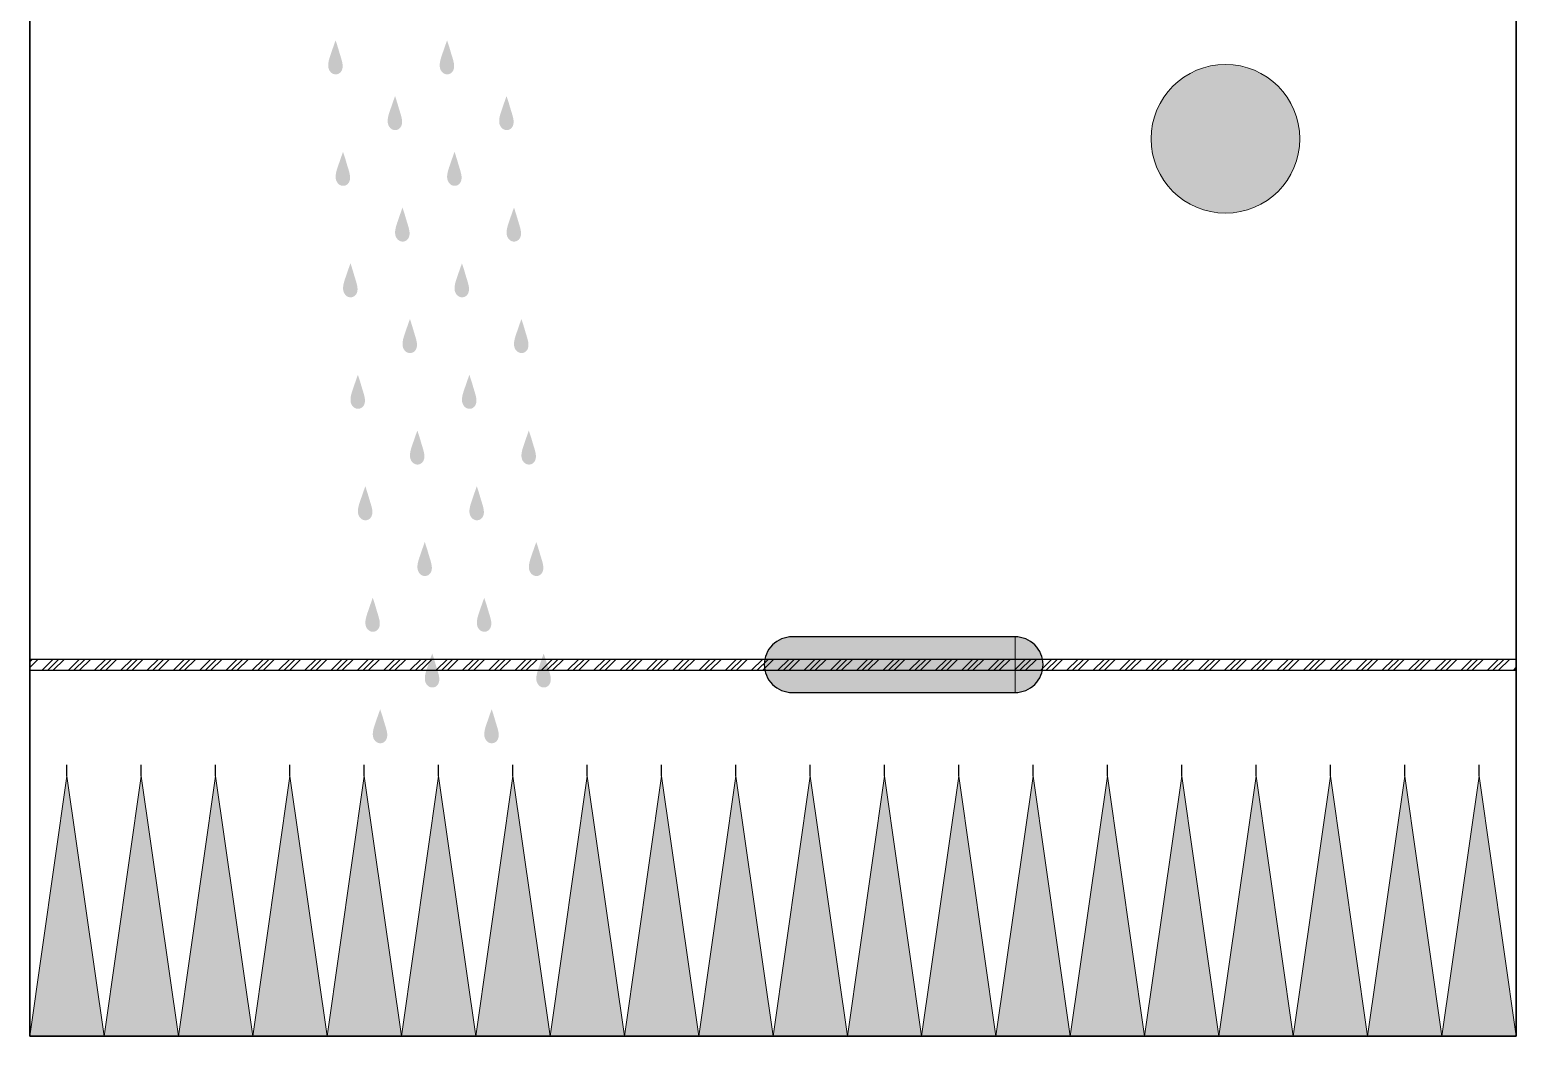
# Model space of a CAD drawing. Header units: millimetres. Extents: x -914 to 2637, y 40 to 664.
# Drawn here: x 585.8 to 985.8, y 39.6 to 310.5 of the extents above; entities that cross this region are included whole.
import ezdxf

# ---------------------------------------------------------------- set-up
doc = ezdxf.new("R2010")
doc.units = ezdxf.units.MM
doc.header["$MEASUREMENT"] = 0
doc.layers.get('DEFPOINTS').update_dxf_attribs({"lineweight": 9})
picture_1 = doc.add_image_def('image1.jpg', size_in_pixel=(400, 500))

msp = doc.modelspace()

# ---------------------------------------------------------------- hatches: boundary and pattern name
h = msp.add_hatch(color=256)
h.dxf.hatch_style = 1
h.set_gradient(color1=(128, 128, 128), color2=(214, 214, 214), tint=1, name='INVCYLINDER')
edge = h.paths.add_edge_path()
edge.add_spline(control_points=[(668.1, 307.63), (667.87, 306.98), (667.44, 305.78), (666.76, 303.77), (666.08, 301.88), (666.08, 299.79), (667.32, 298.34), (669.21, 298.5), (670.13, 300.04), (669.9, 301.97), (669.26, 303.8), (668.72, 305.79), (668.31, 306.98), (668.1, 307.63)], knot_values=[0, 0, 0, 0, 2.075802, 3.793965, 6.384363, 8.068256, 9.857077, 11.399505, 12.986538, 14.639919, 17.091262, 18.797614, 20.849902, 20.849902, 20.849902, 20.849902], degree=3, periodic=0)
h = msp.add_hatch(color=256)
h.dxf.hatch_style = 1
h.set_gradient(color1=(128, 128, 128), color2=(214, 214, 214), tint=1, name='INVCYLINDER')
edge = h.paths.add_edge_path()
edge.add_spline(control_points=[(698.1, 307.63), (697.87, 306.98), (697.44, 305.78), (696.76, 303.77), (696.08, 301.88), (696.08, 299.79), (697.32, 298.34), (699.21, 298.5), (700.13, 300.04), (699.9, 301.97), (699.26, 303.8), (698.72, 305.79), (698.31, 306.98), (698.1, 307.63)], knot_values=[0, 0, 0, 0, 2.075802, 3.793965, 6.384363, 8.068256, 9.857077, 11.399505, 12.986538, 14.639919, 17.091262, 18.797614, 20.849902, 20.849902, 20.849902, 20.849902], degree=3, periodic=0)
h = msp.add_hatch(color=256)
h.dxf.hatch_style = 1
h.set_gradient(color1=(0, 0, 255), rotation=90, tint=1, name='SPHERICAL')
h.paths.add_polyline_path([(927.55, 281.13, 1), (887.55, 281.13, 1)])
h = msp.add_hatch(color=256)
h.dxf.hatch_style = 1
h.set_gradient(color1=(128, 128, 128), color2=(214, 214, 214), tint=1, name='INVCYLINDER')
edge = h.paths.add_edge_path()
edge.add_spline(control_points=[(684.1, 292.63), (683.87, 291.98), (683.44, 290.78), (682.76, 288.77), (682.08, 286.88), (682.08, 284.79), (683.32, 283.34), (685.21, 283.5), (686.13, 285.04), (685.9, 286.97), (685.26, 288.8), (684.72, 290.79), (684.31, 291.98), (684.1, 292.63)], knot_values=[0, 0, 0, 0, 2.075802, 3.793965, 6.384363, 8.068256, 9.857077, 11.399505, 12.986538, 14.639919, 17.091262, 18.797614, 20.849902, 20.849902, 20.849902, 20.849902], degree=3, periodic=0)
h = msp.add_hatch(color=256)
h.dxf.hatch_style = 1
h.set_gradient(color1=(128, 128, 128), color2=(214, 214, 214), tint=1, name='INVCYLINDER')
edge = h.paths.add_edge_path()
edge.add_spline(control_points=[(714.1, 292.63), (713.87, 291.98), (713.44, 290.78), (712.76, 288.77), (712.08, 286.88), (712.08, 284.79), (713.32, 283.34), (715.21, 283.5), (716.13, 285.04), (715.9, 286.97), (715.26, 288.8), (714.72, 290.79), (714.31, 291.98), (714.1, 292.63)], knot_values=[0, 0, 0, 0, 2.075802, 3.793965, 6.384363, 8.068256, 9.857077, 11.399505, 12.986538, 14.639919, 17.091262, 18.797614, 20.849902, 20.849902, 20.849902, 20.849902], degree=3, periodic=0)
h = msp.add_hatch(color=256)
h.dxf.hatch_style = 1
h.set_gradient(color1=(128, 128, 128), color2=(214, 214, 214), tint=1, name='INVCYLINDER')
edge = h.paths.add_edge_path()
edge.add_spline(control_points=[(670.1, 277.63), (669.87, 276.98), (669.44, 275.78), (668.76, 273.77), (668.08, 271.88), (668.08, 269.79), (669.32, 268.34), (671.21, 268.5), (672.13, 270.04), (671.9, 271.97), (671.26, 273.8), (670.72, 275.79), (670.31, 276.98), (670.1, 277.63)], knot_values=[0, 0, 0, 0, 2.075802, 3.793965, 6.384363, 8.068256, 9.857077, 11.399505, 12.986538, 14.639919, 17.091262, 18.797614, 20.849902, 20.849902, 20.849902, 20.849902], degree=3, periodic=0)
h = msp.add_hatch(color=256)
h.dxf.hatch_style = 1
h.set_gradient(color1=(128, 128, 128), color2=(214, 214, 214), tint=1, name='INVCYLINDER')
edge = h.paths.add_edge_path()
edge.add_spline(control_points=[(700.1, 277.63), (699.87, 276.98), (699.44, 275.78), (698.76, 273.77), (698.08, 271.88), (698.08, 269.79), (699.32, 268.34), (701.21, 268.5), (702.13, 270.04), (701.9, 271.97), (701.26, 273.8), (700.72, 275.79), (700.31, 276.98), (700.1, 277.63)], knot_values=[0, 0, 0, 0, 2.075802, 3.793965, 6.384363, 8.068256, 9.857077, 11.399505, 12.986538, 14.639919, 17.091262, 18.797614, 20.849902, 20.849902, 20.849902, 20.849902], degree=3, periodic=0)
h = msp.add_hatch(color=256)
h.dxf.hatch_style = 1
h.set_gradient(color1=(128, 128, 128), color2=(214, 214, 214), tint=1, name='INVCYLINDER')
edge = h.paths.add_edge_path()
edge.add_spline(control_points=[(686.1, 262.63), (685.87, 261.98), (685.44, 260.78), (684.76, 258.77), (684.08, 256.88), (684.08, 254.79), (685.32, 253.34), (687.21, 253.5), (688.13, 255.04), (687.9, 256.97), (687.26, 258.8), (686.72, 260.79), (686.31, 261.98), (686.1, 262.63)], knot_values=[0, 0, 0, 0, 2.075802, 3.793965, 6.384363, 8.068256, 9.857077, 11.399505, 12.986538, 14.639919, 17.091262, 18.797614, 20.849902, 20.849902, 20.849902, 20.849902], degree=3, periodic=0)
h = msp.add_hatch(color=256)
h.dxf.hatch_style = 1
h.set_gradient(color1=(128, 128, 128), color2=(214, 214, 214), tint=1, name='INVCYLINDER')
edge = h.paths.add_edge_path()
edge.add_spline(control_points=[(716.1, 262.63), (715.87, 261.98), (715.44, 260.78), (714.76, 258.77), (714.08, 256.88), (714.08, 254.79), (715.32, 253.34), (717.21, 253.5), (718.13, 255.04), (717.9, 256.97), (717.26, 258.8), (716.72, 260.79), (716.31, 261.98), (716.1, 262.63)], knot_values=[0, 0, 0, 0, 2.075802, 3.793965, 6.384363, 8.068256, 9.857077, 11.399505, 12.986538, 14.639919, 17.091262, 18.797614, 20.849902, 20.849902, 20.849902, 20.849902], degree=3, periodic=0)
h = msp.add_hatch(color=256)
h.dxf.hatch_style = 1
h.set_gradient(color1=(128, 128, 128), color2=(214, 214, 214), tint=1, name='INVCYLINDER')
edge = h.paths.add_edge_path()
edge.add_spline(control_points=[(672.1, 247.63), (671.87, 246.98), (671.44, 245.78), (670.76, 243.77), (670.08, 241.88), (670.08, 239.79), (671.32, 238.34), (673.21, 238.5), (674.13, 240.04), (673.9, 241.97), (673.26, 243.8), (672.72, 245.79), (672.31, 246.98), (672.1, 247.63)], knot_values=[0, 0, 0, 0, 2.075802, 3.793965, 6.384363, 8.068256, 9.857077, 11.399505, 12.986538, 14.639919, 17.091262, 18.797614, 20.849902, 20.849902, 20.849902, 20.849902], degree=3, periodic=0)
h = msp.add_hatch(color=256)
h.dxf.hatch_style = 1
h.set_gradient(color1=(128, 128, 128), color2=(214, 214, 214), tint=1, name='INVCYLINDER')
edge = h.paths.add_edge_path()
edge.add_spline(control_points=[(702.1, 247.63), (701.87, 246.98), (701.44, 245.78), (700.76, 243.77), (700.08, 241.88), (700.08, 239.79), (701.32, 238.34), (703.21, 238.5), (704.13, 240.04), (703.9, 241.97), (703.26, 243.8), (702.72, 245.79), (702.31, 246.98), (702.1, 247.63)], knot_values=[0, 0, 0, 0, 2.075802, 3.793965, 6.384363, 8.068256, 9.857077, 11.399505, 12.986538, 14.639919, 17.091262, 18.797614, 20.849902, 20.849902, 20.849902, 20.849902], degree=3, periodic=0)
h = msp.add_hatch(color=256)
h.dxf.hatch_style = 1
h.set_gradient(color1=(128, 128, 128), color2=(214, 214, 214), tint=1, name='INVCYLINDER')
edge = h.paths.add_edge_path()
edge.add_spline(control_points=[(688.1, 232.63), (687.87, 231.98), (687.44, 230.78), (686.76, 228.77), (686.08, 226.88), (686.08, 224.79), (687.32, 223.34), (689.21, 223.5), (690.13, 225.04), (689.9, 226.97), (689.26, 228.8), (688.72, 230.79), (688.31, 231.98), (688.1, 232.63)], knot_values=[0, 0, 0, 0, 2.075802, 3.793965, 6.384363, 8.068256, 9.857077, 11.399505, 12.986538, 14.639919, 17.091262, 18.797614, 20.849902, 20.849902, 20.849902, 20.849902], degree=3, periodic=0)
h = msp.add_hatch(color=256)
h.dxf.hatch_style = 1
h.set_gradient(color1=(128, 128, 128), color2=(214, 214, 214), tint=1, name='INVCYLINDER')
edge = h.paths.add_edge_path()
edge.add_spline(control_points=[(718.1, 232.63), (717.87, 231.98), (717.44, 230.78), (716.76, 228.77), (716.08, 226.88), (716.08, 224.79), (717.32, 223.34), (719.21, 223.5), (720.13, 225.04), (719.9, 226.97), (719.26, 228.8), (718.72, 230.79), (718.31, 231.98), (718.1, 232.63)], knot_values=[0, 0, 0, 0, 2.075802, 3.793965, 6.384363, 8.068256, 9.857077, 11.399505, 12.986538, 14.639919, 17.091262, 18.797614, 20.849902, 20.849902, 20.849902, 20.849902], degree=3, periodic=0)
h = msp.add_hatch(color=256)
h.dxf.hatch_style = 1
h.set_gradient(color1=(128, 128, 128), color2=(214, 214, 214), tint=1, name='INVCYLINDER')
edge = h.paths.add_edge_path()
edge.add_spline(control_points=[(674.1, 217.63), (673.87, 216.98), (673.44, 215.78), (672.76, 213.77), (672.08, 211.88), (672.08, 209.79), (673.32, 208.34), (675.21, 208.5), (676.13, 210.04), (675.9, 211.97), (675.26, 213.8), (674.72, 215.79), (674.31, 216.98), (674.1, 217.63)], knot_values=[0, 0, 0, 0, 2.075802, 3.793965, 6.384363, 8.068256, 9.857077, 11.399505, 12.986538, 14.639919, 17.091262, 18.797614, 20.849902, 20.849902, 20.849902, 20.849902], degree=3, periodic=0)
h = msp.add_hatch(color=256)
h.dxf.hatch_style = 1
h.set_gradient(color1=(128, 128, 128), color2=(214, 214, 214), tint=1, name='INVCYLINDER')
edge = h.paths.add_edge_path()
edge.add_spline(control_points=[(704.1, 217.63), (703.87, 216.98), (703.44, 215.78), (702.76, 213.77), (702.08, 211.88), (702.08, 209.79), (703.32, 208.34), (705.21, 208.5), (706.13, 210.04), (705.9, 211.97), (705.26, 213.8), (704.72, 215.79), (704.31, 216.98), (704.1, 217.63)], knot_values=[0, 0, 0, 0, 2.075802, 3.793965, 6.384363, 8.068256, 9.857077, 11.399505, 12.986538, 14.639919, 17.091262, 18.797614, 20.849902, 20.849902, 20.849902, 20.849902], degree=3, periodic=0)
h = msp.add_hatch(color=256)
h.dxf.hatch_style = 1
h.set_gradient(color1=(128, 128, 128), color2=(214, 214, 214), tint=1, name='INVCYLINDER')
edge = h.paths.add_edge_path()
edge.add_spline(control_points=[(690.1, 202.63), (689.87, 201.98), (689.44, 200.78), (688.76, 198.77), (688.08, 196.88), (688.08, 194.79), (689.32, 193.34), (691.21, 193.5), (692.13, 195.04), (691.9, 196.97), (691.26, 198.8), (690.72, 200.79), (690.31, 201.98), (690.1, 202.63)], knot_values=[0, 0, 0, 0, 2.075802, 3.793965, 6.384363, 8.068256, 9.857077, 11.399505, 12.986538, 14.639919, 17.091262, 18.797614, 20.849902, 20.849902, 20.849902, 20.849902], degree=3, periodic=0)
h = msp.add_hatch(color=256)
h.dxf.hatch_style = 1
h.set_gradient(color1=(128, 128, 128), color2=(214, 214, 214), tint=1, name='INVCYLINDER')
edge = h.paths.add_edge_path()
edge.add_spline(control_points=[(720.1, 202.63), (719.87, 201.98), (719.44, 200.78), (718.76, 198.77), (718.08, 196.88), (718.08, 194.79), (719.32, 193.34), (721.21, 193.5), (722.13, 195.04), (721.9, 196.97), (721.26, 198.8), (720.72, 200.79), (720.31, 201.98), (720.1, 202.63)], knot_values=[0, 0, 0, 0, 2.075802, 3.793965, 6.384363, 8.068256, 9.857077, 11.399505, 12.986538, 14.639919, 17.091262, 18.797614, 20.849902, 20.849902, 20.849902, 20.849902], degree=3, periodic=0)
h = msp.add_hatch(color=256)
h.dxf.hatch_style = 1
h.set_gradient(color1=(128, 128, 128), color2=(214, 214, 214), tint=1, name='INVCYLINDER')
edge = h.paths.add_edge_path()
edge.add_spline(control_points=[(676.1, 187.63), (675.87, 186.98), (675.44, 185.78), (674.76, 183.77), (674.08, 181.88), (674.08, 179.79), (675.32, 178.34), (677.21, 178.5), (678.13, 180.04), (677.9, 181.97), (677.26, 183.8), (676.72, 185.79), (676.31, 186.98), (676.1, 187.63)], knot_values=[0, 0, 0, 0, 2.075802, 3.793965, 6.384363, 8.068256, 9.857077, 11.399505, 12.986538, 14.639919, 17.091262, 18.797614, 20.849902, 20.849902, 20.849902, 20.849902], degree=3, periodic=0)
h = msp.add_hatch(color=256)
h.dxf.hatch_style = 1
h.set_gradient(color1=(128, 128, 128), color2=(214, 214, 214), tint=1, name='INVCYLINDER')
edge = h.paths.add_edge_path()
edge.add_spline(control_points=[(706.1, 187.63), (705.87, 186.98), (705.44, 185.78), (704.76, 183.77), (704.08, 181.88), (704.08, 179.79), (705.32, 178.34), (707.21, 178.5), (708.13, 180.04), (707.9, 181.97), (707.26, 183.8), (706.72, 185.79), (706.31, 186.98), (706.1, 187.63)], knot_values=[0, 0, 0, 0, 2.075802, 3.793965, 6.384363, 8.068256, 9.857077, 11.399505, 12.986538, 14.639919, 17.091262, 18.797614, 20.849902, 20.849902, 20.849902, 20.849902], degree=3, periodic=0)
h = msp.add_hatch(color=256)
h.dxf.hatch_style = 1
h.set_gradient(color1=(128, 128, 128), color2=(214, 214, 214), tint=1, name='INVCYLINDER')
edge = h.paths.add_edge_path()
edge.add_spline(control_points=[(692.1, 172.63), (691.87, 171.98), (691.44, 170.78), (690.76, 168.77), (690.08, 166.88), (690.08, 164.79), (691.32, 163.34), (693.21, 163.5), (694.13, 165.04), (693.9, 166.97), (693.26, 168.8), (692.72, 170.79), (692.31, 171.98), (692.1, 172.63)], knot_values=[0, 0, 0, 0, 2.075802, 3.793965, 6.384363, 8.068256, 9.857077, 11.399505, 12.986538, 14.639919, 17.091262, 18.797614, 20.849902, 20.849902, 20.849902, 20.849902], degree=3, periodic=0)
h = msp.add_hatch(color=256)
h.dxf.hatch_style = 1
h.set_gradient(color1=(128, 128, 128), color2=(214, 214, 214), tint=1, name='INVCYLINDER')
edge = h.paths.add_edge_path()
edge.add_spline(control_points=[(722.1, 172.63), (721.87, 171.98), (721.44, 170.78), (720.76, 168.77), (720.08, 166.88), (720.08, 164.79), (721.32, 163.34), (723.21, 163.5), (724.13, 165.04), (723.9, 166.97), (723.26, 168.8), (722.72, 170.79), (722.31, 171.98), (722.1, 172.63)], knot_values=[0, 0, 0, 0, 2.075802, 3.793965, 6.384363, 8.068256, 9.857077, 11.399505, 12.986538, 14.639919, 17.091262, 18.797614, 20.849902, 20.849902, 20.849902, 20.849902], degree=3, periodic=0)
h = msp.add_hatch(color=256)
h.dxf.hatch_style = 1
h.set_gradient(color1=(128, 128, 128), color2=(214, 214, 214), tint=1, name='INVCYLINDER')
edge = h.paths.add_edge_path()
edge.add_spline(control_points=[(678.1, 157.63), (677.87, 156.98), (677.44, 155.78), (676.76, 153.77), (676.08, 151.88), (676.08, 149.79), (677.32, 148.34), (679.21, 148.5), (680.13, 150.04), (679.9, 151.97), (679.26, 153.8), (678.72, 155.79), (678.31, 156.98), (678.1, 157.63)], knot_values=[0, 0, 0, 0, 2.075802, 3.793965, 6.384363, 8.068256, 9.857077, 11.399505, 12.986538, 14.639919, 17.091262, 18.797614, 20.849902, 20.849902, 20.849902, 20.849902], degree=3, periodic=0)
h = msp.add_hatch(color=256)
h.dxf.hatch_style = 1
h.set_gradient(color1=(128, 128, 128), color2=(214, 214, 214), tint=1, name='INVCYLINDER')
edge = h.paths.add_edge_path()
edge.add_spline(control_points=[(708.1, 157.63), (707.87, 156.98), (707.44, 155.78), (706.76, 153.77), (706.08, 151.88), (706.08, 149.79), (707.32, 148.34), (709.21, 148.5), (710.13, 150.04), (709.9, 151.97), (709.26, 153.8), (708.72, 155.79), (708.31, 156.98), (708.1, 157.63)], knot_values=[0, 0, 0, 0, 2.075802, 3.793965, 6.384363, 8.068256, 9.857077, 11.399505, 12.986538, 14.639919, 17.091262, 18.797614, 20.849902, 20.849902, 20.849902, 20.849902], degree=3, periodic=0)
h = msp.add_hatch(color=256)
h.dxf.hatch_style = 1
h.set_gradient(color1=(255, 0, 0), tint=1, name='SPHERICAL')
h.paths.add_polyline_path([(790.95, 147.12, 0.414214), (783.45, 139.62), (790.95, 139.62)])
h.paths.add_polyline_path([(790.95, 147.12), (790.95, 139.62), (798.45, 139.62, 0.414214)])
h.paths.add_polyline_path([(790.95, 139.62), (783.45, 139.62, 0.414214), (790.95, 132.12)])
h.paths.add_polyline_path([(798.45, 139.62), (790.95, 139.62), (790.95, 132.12, 0.414214)])
h = msp.add_hatch(color=256)
h.dxf.hatch_style = 1
h.set_gradient(color1=(255, 0, 0), rotation=90, tint=1, name='CYLINDER')
h.paths.add_polyline_path([(850.95, 147.12), (790.95, 147.12, -0.414214), (798.45, 139.62), (850.95, 139.62)])
h.paths.add_polyline_path([(850.95, 139.62), (798.45, 139.62, -0.414214), (790.95, 132.12), (850.95, 132.12)])
h.paths.add_polyline_path([(798.45, 139.62), (790.95, 139.62), (790.95, 132.12, 0.414214)], flags=17)
h.paths.add_polyline_path([(790.95, 147.12), (790.95, 139.62), (798.45, 139.62, 0.414214)], flags=17)
h = msp.add_hatch(color=256)
h.dxf.hatch_style = 1
h.set_gradient(color1=(255, 0, 0), tint=1, name='SPHERICAL')
h.paths.add_polyline_path([(850.95, 147.12, -0.414214), (858.45, 139.62), (850.95, 139.62)])
h.paths.add_polyline_path([(850.95, 147.12), (850.95, 139.62), (843.45, 139.62, -0.414214)])
h.paths.add_polyline_path([(850.95, 139.62), (858.45, 139.62, -0.414214), (850.95, 132.12)])
h.paths.add_polyline_path([(843.45, 139.62), (850.95, 139.62), (850.95, 132.12, -0.414214)])
h = msp.add_hatch()
h.set_pattern_fill('GOST_GROUND', color=256, scale=0.5)
h.set_pattern_definition([(45, (550, 0), (7.07107, 0), [10]), (45, (551.5, 0), (7.07107, 0), [10]), (45, (553, 0), (7.07107, 0), [10])])
h.paths.add_polyline_path([(585.8, 141.12), (585.8, 138.12), (985.8, 138.12), (985.8, 141.12)])
h = msp.add_hatch(color=256)
h.dxf.hatch_style = 1
h.set_gradient(color1=(128, 128, 128), color2=(214, 214, 214), tint=1, name='INVCYLINDER')
edge = h.paths.add_edge_path()
edge.add_spline(control_points=[(694.1, 142.63), (693.87, 141.98), (693.44, 140.78), (692.76, 138.77), (692.08, 136.88), (692.08, 134.79), (693.32, 133.34), (695.21, 133.5), (696.13, 135.04), (695.9, 136.97), (695.26, 138.8), (694.72, 140.79), (694.31, 141.98), (694.1, 142.63)], knot_values=[0, 0, 0, 0, 2.075802, 3.793965, 6.384363, 8.068256, 9.857077, 11.399505, 12.986538, 14.639919, 17.091262, 18.797614, 20.849902, 20.849902, 20.849902, 20.849902], degree=3, periodic=0)
h = msp.add_hatch(color=256)
h.dxf.hatch_style = 1
h.set_gradient(color1=(128, 128, 128), color2=(214, 214, 214), tint=1, name='INVCYLINDER')
edge = h.paths.add_edge_path()
edge.add_spline(control_points=[(724.1, 142.63), (723.87, 141.98), (723.44, 140.78), (722.76, 138.77), (722.08, 136.88), (722.08, 134.79), (723.32, 133.34), (725.21, 133.5), (726.13, 135.04), (725.9, 136.97), (725.26, 138.8), (724.72, 140.79), (724.31, 141.98), (724.1, 142.63)], knot_values=[0, 0, 0, 0, 2.075802, 3.793965, 6.384363, 8.068256, 9.857077, 11.399505, 12.986538, 14.639919, 17.091262, 18.797614, 20.849902, 20.849902, 20.849902, 20.849902], degree=3, periodic=0)
h = msp.add_hatch(color=256)
h.dxf.hatch_style = 1
h.set_gradient(color1=(128, 128, 128), color2=(214, 214, 214), tint=1, name='INVCYLINDER')
edge = h.paths.add_edge_path()
edge.add_spline(control_points=[(680.1, 127.63), (679.87, 126.98), (679.44, 125.78), (678.76, 123.77), (678.08, 121.88), (678.08, 119.79), (679.32, 118.34), (681.21, 118.5), (682.13, 120.04), (681.9, 121.97), (681.26, 123.8), (680.72, 125.79), (680.31, 126.98), (680.1, 127.63)], knot_values=[0, 0, 0, 0, 2.075802, 3.793965, 6.384363, 8.068256, 9.857077, 11.399505, 12.986538, 14.639919, 17.091262, 18.797614, 20.849902, 20.849902, 20.849902, 20.849902], degree=3, periodic=0)
h = msp.add_hatch(color=256)
h.dxf.hatch_style = 1
h.set_gradient(color1=(128, 128, 128), color2=(214, 214, 214), tint=1, name='INVCYLINDER')
edge = h.paths.add_edge_path()
edge.add_spline(control_points=[(710.1, 127.63), (709.87, 126.98), (709.44, 125.78), (708.76, 123.77), (708.08, 121.88), (708.08, 119.79), (709.32, 118.34), (711.21, 118.5), (712.13, 120.04), (711.9, 121.97), (711.26, 123.8), (710.72, 125.79), (710.31, 126.98), (710.1, 127.63)], knot_values=[0, 0, 0, 0, 2.075802, 3.793965, 6.384363, 8.068256, 9.857077, 11.399505, 12.986538, 14.639919, 17.091262, 18.797614, 20.849902, 20.849902, 20.849902, 20.849902], degree=3, periodic=0)
h = msp.add_hatch(color=256)
h.dxf.hatch_style = 1
h.set_gradient(color1=(225, 223, 219), color2=(91, 91, 91), tint=1, name='INVCYLINDER')
h.paths.add_polyline_path([(605.8, 39.62), (595.8, 109.62), (585.8, 39.62)])
h = msp.add_hatch(color=256)
h.dxf.hatch_style = 1
h.set_gradient(color1=(225, 223, 219), color2=(91, 91, 91), tint=1, name='INVCYLINDER')
h.paths.add_polyline_path([(625.8, 39.62), (615.8, 109.62), (605.8, 39.62)])
h = msp.add_hatch(color=256)
h.dxf.hatch_style = 1
h.set_gradient(color1=(225, 223, 219), color2=(91, 91, 91), tint=1, name='INVCYLINDER')
h.paths.add_polyline_path([(645.8, 39.62), (635.8, 109.62), (625.8, 39.62)])
h = msp.add_hatch(color=256)
h.dxf.hatch_style = 1
h.set_gradient(color1=(225, 223, 219), color2=(91, 91, 91), tint=1, name='INVCYLINDER')
h.paths.add_polyline_path([(665.8, 39.62), (655.8, 109.62), (645.8, 39.62)])
h = msp.add_hatch(color=256)
h.dxf.hatch_style = 1
h.set_gradient(color1=(225, 223, 219), color2=(91, 91, 91), tint=1, name='INVCYLINDER')
h.paths.add_polyline_path([(685.8, 39.62), (675.8, 109.62), (665.8, 39.62)])
h = msp.add_hatch(color=256)
h.dxf.hatch_style = 1
h.set_gradient(color1=(225, 223, 219), color2=(91, 91, 91), tint=1, name='INVCYLINDER')
h.paths.add_polyline_path([(705.8, 39.62), (695.8, 109.62), (685.8, 39.62)])
h = msp.add_hatch(color=256)
h.dxf.hatch_style = 1
h.set_gradient(color1=(225, 223, 219), color2=(91, 91, 91), tint=1, name='INVCYLINDER')
h.paths.add_polyline_path([(725.8, 39.62), (715.8, 109.62), (705.8, 39.62)])
h = msp.add_hatch(color=256)
h.dxf.hatch_style = 1
h.set_gradient(color1=(225, 223, 219), color2=(91, 91, 91), tint=1, name='INVCYLINDER')
h.paths.add_polyline_path([(745.8, 39.62), (735.8, 109.62), (725.8, 39.62)])
h = msp.add_hatch(color=256)
h.dxf.hatch_style = 1
h.set_gradient(color1=(225, 223, 219), color2=(91, 91, 91), tint=1, name='INVCYLINDER')
h.paths.add_polyline_path([(765.8, 39.62), (755.8, 109.62), (745.8, 39.62)])
h = msp.add_hatch(color=256)
h.dxf.hatch_style = 1
h.set_gradient(color1=(225, 223, 219), color2=(91, 91, 91), tint=1, name='INVCYLINDER')
h.paths.add_polyline_path([(785.8, 39.62), (775.8, 109.62), (765.8, 39.62)])
h = msp.add_hatch(color=256)
h.dxf.hatch_style = 1
h.set_gradient(color1=(225, 223, 219), color2=(91, 91, 91), tint=1, name='INVCYLINDER')
h.paths.add_polyline_path([(805.8, 39.62), (795.8, 109.62), (785.8, 39.62)])
h = msp.add_hatch(color=256)
h.dxf.hatch_style = 1
h.set_gradient(color1=(225, 223, 219), color2=(91, 91, 91), tint=1, name='INVCYLINDER')
h.paths.add_polyline_path([(825.8, 39.62), (815.8, 109.62), (805.8, 39.62)])
h = msp.add_hatch(color=256)
h.dxf.hatch_style = 1
h.set_gradient(color1=(225, 223, 219), color2=(91, 91, 91), tint=1, name='INVCYLINDER')
h.paths.add_polyline_path([(845.8, 39.62), (835.8, 109.62), (825.8, 39.62)])
h = msp.add_hatch(color=256)
h.dxf.hatch_style = 1
h.set_gradient(color1=(225, 223, 219), color2=(91, 91, 91), tint=1, name='INVCYLINDER')
h.paths.add_polyline_path([(865.8, 39.62), (855.8, 109.62), (845.8, 39.62)])
h = msp.add_hatch(color=256)
h.dxf.hatch_style = 1
h.set_gradient(color1=(225, 223, 219), color2=(91, 91, 91), tint=1, name='INVCYLINDER')
h.paths.add_polyline_path([(885.8, 39.62), (875.8, 109.62), (865.8, 39.62)])
h = msp.add_hatch(color=256)
h.dxf.hatch_style = 1
h.set_gradient(color1=(225, 223, 219), color2=(91, 91, 91), tint=1, name='INVCYLINDER')
h.paths.add_polyline_path([(905.8, 39.62), (895.8, 109.62), (885.8, 39.62)])
h = msp.add_hatch(color=256)
h.dxf.hatch_style = 1
h.set_gradient(color1=(225, 223, 219), color2=(91, 91, 91), tint=1, name='INVCYLINDER')
h.paths.add_polyline_path([(925.8, 39.62), (915.8, 109.62), (905.8, 39.62)])
h = msp.add_hatch(color=256)
h.dxf.hatch_style = 1
h.set_gradient(color1=(225, 223, 219), color2=(91, 91, 91), tint=1, name='INVCYLINDER')
h.paths.add_polyline_path([(945.8, 39.62), (935.8, 109.62), (925.8, 39.62)])
h = msp.add_hatch(color=256)
h.dxf.hatch_style = 1
h.set_gradient(color1=(225, 223, 219), color2=(91, 91, 91), tint=1, name='INVCYLINDER')
h.paths.add_polyline_path([(965.8, 39.62), (955.8, 109.62), (945.8, 39.62)])
h = msp.add_hatch(color=256)
h.dxf.hatch_style = 1
h.set_gradient(color1=(225, 223, 219), color2=(91, 91, 91), tint=1, name='INVCYLINDER')
h.paths.add_polyline_path([(985.8, 39.62), (975.8, 109.62), (965.8, 39.62)])

# ---------------------------------------------------------------- linework, layer by layer
for p, q in [((585.8, 141.12), (985.8, 141.12)), ((585.8, 138.12), (985.8, 138.12)), ((595.8, 109.62), (595.8, 112.62)), ((615.8, 109.62), (615.8, 112.62)), ((635.8, 109.62), (635.8, 112.62)), ((655.8, 109.62), (655.8, 112.62)), ((675.8, 109.62), (675.8, 112.62)), ((695.8, 109.62), (695.8, 112.62)), ((715.8, 109.62), (715.8, 112.62)), ((735.8, 109.62), (735.8, 112.62)), ((755.8, 109.62), (755.8, 112.62)), ((775.8, 109.62), (775.8, 112.62)), ((795.8, 109.62), (795.8, 112.62)), ((815.8, 109.62), (815.8, 112.62)), ((835.8, 109.62), (835.8, 112.62)), ((855.8, 109.62), (855.8, 112.62)), ((875.8, 109.62), (875.8, 112.62)), ((895.8, 109.62), (895.8, 112.62)), ((915.8, 109.62), (915.8, 112.62)), ((935.8, 109.62), (935.8, 112.62)), ((955.8, 109.62), (955.8, 112.62)), ((975.8, 109.62), (975.8, 112.62))]:
    msp.add_line(p, q)
msp.add_lwpolyline([(585.8, 39.62), (985.8, 39.62), (985.8, 539.62), (585.8, 539.62)], close=True)
msp.add_lwpolyline([(790.95, 132.12), (850.95, 132.12, 0.414214), (858.45, 139.62), (858.45, 139.62, 0.414214), (850.95, 147.12), (790.95, 147.12, 0.414214), (783.45, 139.62), (783.45, 139.62, 0.414214)], format="xyb", close=True)
at = {"layer": 'DEFPOINTS'}
msp.add_lwpolyline([(850.95, 132.12), (850.95, 147.12)], dxfattribs=at)
for points in [[(605.8, 39.62), (595.8, 109.62), (585.8, 39.62)], [(625.8, 39.62), (615.8, 109.62), (605.8, 39.62)], [(645.8, 39.62), (635.8, 109.62), (625.8, 39.62)], [(665.8, 39.62), (655.8, 109.62), (645.8, 39.62)], [(685.8, 39.62), (675.8, 109.62), (665.8, 39.62)], [(705.8, 39.62), (695.8, 109.62), (685.8, 39.62)], [(725.8, 39.62), (715.8, 109.62), (705.8, 39.62)], [(745.8, 39.62), (735.8, 109.62), (725.8, 39.62)], [(765.8, 39.62), (755.8, 109.62), (745.8, 39.62)], [(785.8, 39.62), (775.8, 109.62), (765.8, 39.62)], [(805.8, 39.62), (795.8, 109.62), (785.8, 39.62)], [(825.8, 39.62), (815.8, 109.62), (805.8, 39.62)], [(845.8, 39.62), (835.8, 109.62), (825.8, 39.62)], [(865.8, 39.62), (855.8, 109.62), (845.8, 39.62)], [(885.8, 39.62), (875.8, 109.62), (865.8, 39.62)], [(905.8, 39.62), (895.8, 109.62), (885.8, 39.62)], [(925.8, 39.62), (915.8, 109.62), (905.8, 39.62)], [(945.8, 39.62), (935.8, 109.62), (925.8, 39.62)], [(965.8, 39.62), (955.8, 109.62), (945.8, 39.62)], [(985.8, 39.62), (975.8, 109.62), (965.8, 39.62)]]:
    msp.add_lwpolyline(points, close=True, dxfattribs=at)
msp.add_circle((907.55, 281.13), 20, dxfattribs=at)

# ---------------------------------------------------------------- pictures from other files: only their frames are drawn
image = msp.add_image(picture_1, insert=(585.8, 39.62), size_in_units=(400, 500))
image.dxf.flags = 7

doc.saveas('drawing.dxf')
